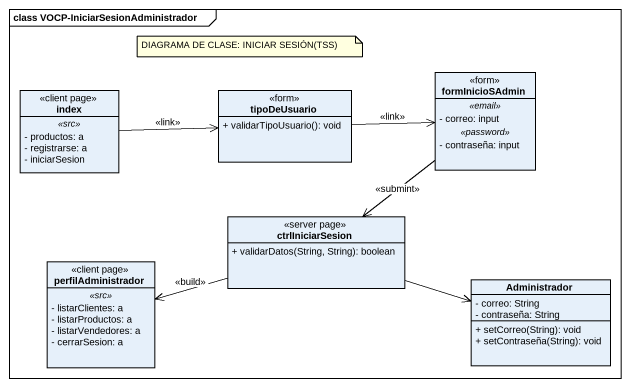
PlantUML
@startuml
mainframe class VOCP-IniciarSesionAdministrador
hide circle
hide empty members
skinparam classAttributeIconSize 0
class formInicioSAdmin <<form>> {
  .. <<email>> ..
  - correo: input
  .. <<password>> ..
  - contraseña: input
}
class index <<client page>> {
  .. <<src>> ..
  - productos: a
  - registrarse: a
  - iniciarSesion
}
class tipoDeUsuario <<form>> {
  + validarTipoUsuario(): void
}
class ctrlIniciarSesion <<server page>> {
  + validarDatos(String, String): boolean
}
class perfilAdministrador <<client page>> {
  .. <<src>> ..
  - listarClientes: a
  - listarProductos: a
  - listarVendedores: a
  - cerrarSesion: a
}
class Administrador {
  - correo: String
  - contraseña: String
  + setCorreo(String): void
  + setContraseña(String): void
}
formInicioSAdmin --> ctrlIniciarSesion : <<submint>>
index -right-> tipoDeUsuario : <<link>>
tipoDeUsuario -right-> formInicioSAdmin : <<link>>
ctrlIniciarSesion -left-> perfilAdministrador : <<build>>
ctrlIniciarSesion -right-> Administrador
note as N1
  DIAGRAMA DE CLASE: INICIAR SESIÓN(TSS)
end note
@enduml
